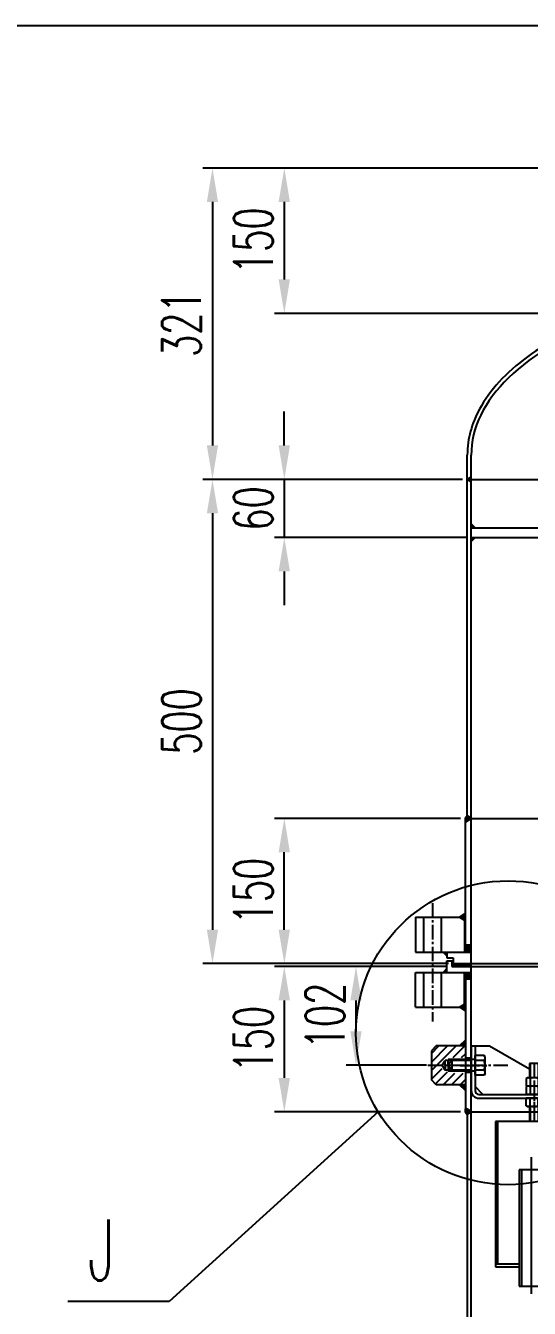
# Model space of a CAD drawing. Extents: x 0 to 10092, y 0 to 14268.
# Drawn here: x 1933 to 2452, y 12066 to 13390 of the extents above; entities that cross this region are included whole.
import ezdxf

# ---------------------------------------------------------------- set-up
doc = ezdxf.new("R2010")
doc.units = 0
doc.header["$LTSCALE"] = 20
doc.header["$PDMODE"] = 3
for name, pattern in [('C2', [17, 14, -1, 1, -1]), ('CENTER2', [1.125, 0.75, -0.125, 0.125, -0.125]), ('DASHED2', [0.375, 0.25, -0.125])]:
    doc.linetypes.add(name, pattern=pattern)
doc.layers.get('0').update_dxf_attribs({"linetype": 'CONTINUOUS'})
doc.layers.get('DEFPOINTS').update_dxf_attribs({"linetype": 'CONTINUOUS'})
doc.layers.add('CENTER', color=4, linetype='C2')
doc.layers.add('TXT', color=6, linetype='CONTINUOUS')
doc.styles.add('HZFSD', font='ROMANS', dxfattribs={"width": 0.6667, "bigfont": 'HZFSD'})
doc.dimstyles.new('ARROW$0', dxfattribs={"dimtxt": 4, "dimasz": 3, "dimexe": 1, "dimexo": 1, "dimgap": 0, "dimtad": 1, "dimdec": 1, "dimzin": 0, "dimdsep": 46, "dimtxsty": 'HZFSD', "dimcen": 0, "dimclrd": 3, "dimclre": 3, "dimclrt": 6, "dimadec": 0, "dimazin": 0, "dimtfac": 0.5, "dimtdec": 1, "dimtix": 1, "dimtmove": 2, "dimatfit": 3, "dimfxl": 0, "dimtolj": 1, "dimtzin": 0, "dimarcsym": 0})

# ---------------------------------------------------------------- blocks, each defined once
blk = doc.blocks.new('*D32')
at = {"color": 3, "lineweight": -2}
for p, q in [((2512.1, 13243.1), (2189.4, 13243.1)), ((2199.4, 13208.1), (2199.4, 13128.1)), ((2533.1, 13093.1), (2189.4, 13093.1))]:
    blk.add_line(p, q, dxfattribs=at)
at = {"color": 3}
for points in [[(2193.5, 13208.1), (2205.2, 13208.1), (2199.4, 13243.1)], [(2193.5, 13128.1), (2205.2, 13128.1), (2199.4, 13093.1)]]:
    blk.add_solid(points, dxfattribs=at)
at = {"layer": 'DEFPOINTS', "color": 0}
for p in [(2517.1, 13243.1), (2199.4, 13093.1), (2538.1, 13093.1)]:
    blk.add_point(p, dxfattribs=at)
at = {"color": 6, "insert": (2167.4, 13168.1), "char_height": 40, "attachment_point": 5, "rotation": 90, "style": 'HZFSD'}
blk.add_mtext('\\A1;150', dxfattribs=at)
blk = doc.blocks.new('*D33')
at = {"color": 3, "lineweight": -2}
for p, q in [((2512.1, 13243.1), (2115.3, 13243.1)), ((2125.3, 13208.1), (2125.3, 12956.7)), ((2383.1, 12921.7), (2115.3, 12921.7))]:
    blk.add_line(p, q, dxfattribs=at)
at = {"color": 3}
for points in [[(2119.5, 13208.1), (2131.1, 13208.1), (2125.3, 13243.1)], [(2119.5, 12956.7), (2131.1, 12956.7), (2125.3, 12921.7)]]:
    blk.add_solid(points, dxfattribs=at)
at = {"layer": 'DEFPOINTS', "color": 0}
for p in [(2517.1, 13243.1), (2125.3, 12921.7), (2388.1, 12921.7)]:
    blk.add_point(p, dxfattribs=at)
at = {"color": 6, "insert": (2093.3, 13082.4), "char_height": 40, "attachment_point": 5, "rotation": 90, "style": 'HZFSD'}
blk.add_mtext('\\A1;321', dxfattribs=at)
blk = doc.blocks.new('*D34')
at = {"color": 3, "lineweight": -2}
for p, q in [((2383.1, 12921.7), (2115.3, 12921.7)), ((2125.3, 12886.7), (2125.3, 12456.7)), ((2368.6, 12421.7), (2115.3, 12421.7))]:
    blk.add_line(p, q, dxfattribs=at)
at = {"color": 3}
for points in [[(2119.5, 12886.7), (2131.1, 12886.7), (2125.3, 12921.7)], [(2119.5, 12456.7), (2131.1, 12456.7), (2125.3, 12421.7)]]:
    blk.add_solid(points, dxfattribs=at)
at = {"layer": 'DEFPOINTS', "color": 0}
for p in [(2388.1, 12921.7), (2125.3, 12421.7), (2373.6, 12421.7)]:
    blk.add_point(p, dxfattribs=at)
at = {"color": 6, "insert": (2093.3, 12671.7), "char_height": 40, "attachment_point": 5, "rotation": 90, "style": 'HZFSD'}
blk.add_mtext('\\A1;500', dxfattribs=at)
blk = doc.blocks.new('*D35')
at = {"color": 3, "lineweight": -2}
for p, q in [((2199.4, 12956.7), (2199.4, 12991.7)), ((2383.1, 12921.7), (2189.4, 12921.7)), ((2199.4, 12921.7), (2199.4, 12861.7)), ((2387.1, 12861.7), (2189.4, 12861.7)), ((2199.4, 12826.7), (2199.4, 12791.7))]:
    blk.add_line(p, q, dxfattribs=at)
at = {"color": 3}
for points in [[(2193.5, 12956.7), (2205.2, 12956.7), (2199.4, 12921.7)], [(2193.5, 12826.7), (2205.2, 12826.7), (2199.4, 12861.7)]]:
    blk.add_solid(points, dxfattribs=at)
at = {"layer": 'DEFPOINTS', "color": 0}
for p in [(2388.1, 12921.7), (2199.4, 12861.7), (2392.1, 12861.7)]:
    blk.add_point(p, dxfattribs=at)
at = {"color": 6, "insert": (2167.4, 12891.7), "char_height": 40, "attachment_point": 5, "rotation": 90, "style": 'HZFSD'}
blk.add_mtext('\\A1;60', dxfattribs=at)
blk = doc.blocks.new('A$C5D1556C4')
h = blk.add_hatch()
h.set_pattern_fill('ANSI31', color=6, scale=50, style=0)
h.set_pattern_definition([(45, (-9325.817, -16283.234), (-4.4194174, 4.4194174), [])])
h.paths.add_polyline_path([(39, 258), (9, 258), (4, 253), (4, 238), (13.2, 238), (17, 244.6), (21.2, 244.6), (21.2, 246), (26.3, 246), (39, 246)])
h.paths.add_polyline_path([(39, 230), (26.3, 230), (21.2, 230), (21.2, 231.4), (17, 231.4), (13.2, 238), (4, 238), (4, 223), (9, 218), (39, 218)])
for points in [[(39, 264), (33, 258), (39, 258)], [(751, 264), (757, 258), (751, 258)], [(39, 212), (33, 218), (39, 218)], [(751, 212), (757, 218), (751, 218)]]:
    blk.add_hatch(color=0).paths.add_polyline_path(points)
h = blk.add_hatch()
h.set_pattern_fill('ANSI31', color=6, scale=50, style=0)
h.set_pattern_definition([(135, (10115.817, -16283.234), (4.4194174, 4.4194174), [])])
h.paths.add_polyline_path([(751, 258), (781, 258), (786, 253), (786, 238), (776.8, 238), (773, 244.6), (768.8, 244.6), (768.8, 246), (763.7, 246), (751, 246)])
h.paths.add_polyline_path([(751, 230), (763.7, 230), (768.8, 230), (768.8, 231.4), (773, 231.4), (776.8, 238), (786, 238), (786, 223), (781, 218), (751, 218)])
at = {"color": 0}
for p, q in [((9, 258), (4, 253)), ((4, 253), (4, 223)), ((39, 258), (9, 258)), ((39, 264), (33, 258)), ((751, 264), (757, 258)), ((751, 258), (781, 258)), ((781, 258), (786, 253)), ((786, 253), (786, 223)), ((9, 218), (4, 223)), ((39, 218), (9, 218)), ((39, 212), (33, 218)), ((751, 218), (781, 218)), ((751, 212), (757, 218)), ((781, 218), (786, 223))]:
    blk.add_line(p, q, dxfattribs=at)
for p, q in [((45, 258), (64, 258)), ((45, 258), (45, 212)), ((49, 258), (49, 212)), ((64, 258), (105, 234.5)), ((726, 258), (685, 234.5)), ((745, 258), (726, 258)), ((741, 258), (741, 212)), ((745, 258), (745, 212)), ((15.2, 238), (18.1, 242.9)), ((18.1, 238), (18.1, 242.9)), ((21.2, 238), (21.2, 244)), ((21.5, 238), (25, 244)), ((25, 244), (25, 232)), ((45, 245.5), (39, 245.5)), ((49, 228), (49, 248)), ((58.4, 248), (49, 248)), ((49, 229.6), (49, 246.4)), ((58.2, 243), (49, 243)), ((59.3, 246.4), (58.4, 248)), ((59.3, 229.6), (59.3, 246.4)), ((105, 240), (105, 225.2)), ((115, 240), (105, 240)), ((115, 240), (115, 225.2)), ((675, 240), (685, 240)), ((675, 240), (675, 225.2)), ((685, 240), (685, 225.2)), ((730.7, 246.4), (731.6, 248)), ((730.7, 229.6), (730.7, 246.4)), ((731.6, 248), (741, 248)), ((731.8, 243), (741, 243)), ((741, 228), (741, 248)), ((741, 229.6), (741, 246.4)), ((745, 245.5), (751, 245.5)), ((765, 244), (765, 232)), ((768.5, 238), (765, 244)), ((768.8, 238), (768.8, 244)), ((774.8, 238), (771.9, 242.9)), ((771.9, 238), (771.9, 242.9)), ((15.2, 238), (18.1, 233.1)), ((18.1, 238), (18.1, 233.1)), ((21.2, 238), (21.2, 232)), ((21.5, 238), (25, 232)), ((45, 230.5), (39, 230.5)), ((58.2, 233), (49, 233)), ((58.4, 228), (49, 228)), ((59.3, 229.6), (58.4, 228)), ((103, 225.2), (101.7, 224.4)), ((117, 225.2), (103, 225.2)), ((115, 228.7), (125, 223)), ((117, 225.2), (118.3, 224.4)), ((675, 228.7), (665, 223)), ((673, 225.2), (671.7, 224.4)), ((673, 225.2), (687, 225.2)), ((687, 225.2), (688.3, 224.4)), ((730.7, 229.6), (731.6, 228)), ((731.6, 228), (741, 228)), ((731.8, 233), (741, 233)), ((745, 230.5), (751, 230.5)), ((768.5, 238), (765, 232)), ((768.8, 238), (768.8, 232)), ((774.8, 238), (771.9, 233.1)), ((771.9, 238), (771.9, 233.1)), ((57, 208), (49, 216)), ((101.7, 224.4), (101.7, 216.6)), ((118.3, 216.6), (101.7, 216.6)), ((103, 216.6), (101.7, 215.8)), ((101.7, 215.8), (101.7, 208)), ((117, 216.6), (103, 216.6)), ((105.8, 224.3), (105.8, 216.6)), ((105.8, 215.7), (105.8, 208)), ((114.2, 224.3), (114.2, 216.6)), ((114.2, 215.7), (114.2, 208)), ((117, 216.6), (118.3, 215.8)), ((118.3, 224.4), (118.3, 216.6)), ((118.3, 215.8), (118.3, 208)), ((125, 223), (125, 204)), ((665, 223), (665, 204)), ((671.7, 224.4), (671.7, 216.6)), ((671.7, 216.6), (688.3, 216.6)), ((673, 216.6), (671.7, 215.8)), ((671.7, 215.8), (671.7, 208)), ((673, 216.6), (687, 216.6)), ((675.8, 224.3), (675.8, 216.6)), ((675.8, 215.7), (675.8, 208)), ((684.2, 224.3), (684.2, 216.6)), ((684.2, 215.7), (684.2, 208)), ((687, 216.6), (688.3, 215.8)), ((688.3, 224.4), (688.3, 216.6)), ((688.3, 215.8), (688.3, 208)), ((733, 208), (741, 216)), ((53, 208), (125, 208)), ((53, 204), (125, 204)), ((118.3, 208), (101.7, 208)), ((118.3, 204), (101.7, 204)), ((101.7, 196.2), (101.7, 204)), ((105.8, 196.3), (105.8, 204)), ((114.2, 196.3), (114.2, 204)), ((118.3, 196.2), (118.3, 204)), ((737, 208), (665, 208)), ((737, 204), (665, 204)), ((671.7, 208), (688.3, 208)), ((671.7, 196.2), (671.7, 204)), ((671.7, 204), (688.3, 204)), ((675.8, 196.3), (675.8, 204)), ((684.2, 196.3), (684.2, 204)), ((688.3, 196.2), (688.3, 204)), ((103, 195.4), (101.7, 196.2)), ((117, 195.4), (103, 195.4)), ((105, 195.4), (105, 180)), ((115, 195.4), (115, 180)), ((117, 195.4), (118.3, 196.2)), ((673, 195.4), (671.7, 196.2)), ((673, 195.4), (687, 195.4)), ((675, 195.4), (675, 180)), ((685, 195.4), (685, 180)), ((687, 195.4), (688.3, 196.2)), ((70, 180), (70, 30)), ((366.5, 180), (70, 180)), ((72, 180), (72, 33)), ((720, 180), (423.5, 180)), ((718, 180), (718, 30)), ((720, 180), (720, 30)), ((94.5, 130), (94.5, 10)), ((119.5, 130), (94.5, 130)), ((97, 130), (97, 10)), ((117, 130), (117, 10)), ((119.5, 130), (119.5, 10)), ((158.5, 130), (158.5, 10)), ((183.5, 130), (158.5, 130)), ((161, 130), (161, 10)), ((181, 130), (181, 10)), ((183.5, 130), (183.5, 10)), ((222.5, 130), (222.5, 10)), ((247.5, 130), (222.5, 130)), ((225, 130), (225, 10)), ((245, 130), (245, 10)), ((247.5, 130), (247.5, 10)), ((286.5, 130), (286.5, 10)), ((311.5, 130), (286.5, 130)), ((289, 130), (289, 10)), ((309, 130), (309, 10)), ((311.5, 130), (311.5, 10)), ((478.5, 130), (478.5, 10)), ((478.5, 130), (503.5, 130)), ((481, 130), (481, 10)), ((501, 130), (501, 10)), ((503.5, 130), (503.5, 10)), ((542.5, 130), (542.5, 10)), ((542.5, 130), (567.5, 130)), ((545, 130), (545, 10)), ((565, 130), (565, 10)), ((567.5, 130), (567.5, 10)), ((606.5, 130), (606.5, 10)), ((606.5, 130), (631.5, 130)), ((609, 130), (609, 10)), ((629, 130), (629, 10)), ((631.5, 130), (631.5, 10)), ((670.5, 130), (670.5, 10)), ((670.5, 130), (695.5, 130)), ((673, 130), (673, 10)), ((693, 130), (693, 10)), ((695.5, 130), (695.5, 10)), ((70, 33), (94.5, 33)), ((70, 30), (94.5, 30)), ((119.5, 33), (158.5, 33)), ((119.5, 30), (158.5, 30)), ((183.5, 33), (222.5, 33)), ((183.5, 30), (222.5, 30)), ((198, 0), (198, 30)), ((210, 0), (210, 30)), ((247.5, 33), (286.5, 33)), ((247.5, 30), (286.5, 30)), ((311.5, 33), (478.5, 33)), ((311.5, 30), (478.5, 30)), ((542.5, 33), (503.5, 33)), ((542.5, 30), (503.5, 30)), ((606.5, 33), (567.5, 33)), ((606.5, 30), (567.5, 30)), ((580, 0), (580, 30)), ((592, 0), (592, 30)), ((670.5, 33), (631.5, 33)), ((670.5, 30), (631.5, 30)), ((720, 33), (695.5, 33)), ((720, 30), (695.5, 30)), ((94.5, 10), (119.5, 10)), ((158.5, 10), (183.5, 10)), ((222.5, 10), (247.5, 10)), ((286.5, 10), (311.5, 10)), ((503.5, 10), (478.5, 10)), ((567.5, 10), (542.5, 10)), ((631.5, 10), (606.5, 10)), ((695.5, 10), (670.5, 10)), ((198, 0), (210, 0)), ((592, 0), (580, 0))]:
    blk.add_line(p, q)
at = {"color": 7, "linetype": 'Continuous'}
for p, q in [((24.4, 242.9), (18.1, 242.9)), ((45, 244), (25, 244)), ((745, 244), (765, 244)), ((765.6, 242.9), (771.9, 242.9)), ((24.4, 233.1), (18.1, 233.1)), ((45, 232), (25, 232)), ((745, 232), (765, 232)), ((765.6, 233.1), (771.9, 233.1))]:
    blk.add_line(p, q, dxfattribs=at)
at = {"color": 6, "linetype": 'Continuous'}
for p, q in [((25, 244), (21.2, 244)), ((45, 242.9), (25, 242.9)), ((106, 240), (106, 225.2)), ((114, 240), (114, 225.2)), ((676, 240), (676, 225.2)), ((684, 240), (684, 225.2)), ((745, 242.9), (765, 242.9)), ((765, 244), (768.8, 244)), ((25, 232), (21.2, 232)), ((45, 233.1), (25, 233.1)), ((745, 233.1), (765, 233.1)), ((765, 232), (768.8, 232)), ((106, 195.4), (106, 180)), ((114, 195.4), (114, 180)), ((676, 195.4), (676, 180)), ((684, 195.4), (684, 180))]:
    blk.add_line(p, q, dxfattribs=at)
at = {"color": 1, "linetype": 'DASHED2'}
for p, q in [((49, 244), (45, 244)), ((49, 244), (45, 244)), ((741, 244), (745, 244)), ((741, 244), (745, 244)), ((49, 232), (45, 232)), ((49, 232), (45, 232)), ((741, 232), (745, 232)), ((741, 232), (745, 232))]:
    blk.add_line(p, q, dxfattribs=at)
at = {"color": 6, "linetype": 'CENTER2'}
for p, q in [((110, 240), (110, 180)), ((680, 240), (680, 180)), ((82.9, 238), (0, 238)), ((33.5, 238), (61, 238)), ((707.1, 238), (790, 238)), ((756.5, 238), (729, 238)), ((110, 220.9), (110, 186.1)), ((680, 220.9), (680, 186.1))]:
    blk.add_line(p, q, dxfattribs=at)
for centre, radius, start, end in [((55.9, 245.5), 3.44, 313.3287, 46.6713), ((47.2, 238), 12.1, 335.6713, 24.3287), ((734.1, 245.5), 3.44, 133.3287, 226.6713), ((742.8, 238), 12.1, 155.6713, 204.3287), ((55.9, 230.5), 3.44, 313.3287, 46.6713), ((103.7, 222.3), 2.86, 43.3287, 136.6713), ((110, 215.1), 10.1, 65.6713, 114.3287), ((116.3, 222.3), 2.86, 43.3287, 136.6713), ((673.7, 222.3), 2.86, 43.3287, 136.6713), ((680, 215.1), 10.1, 65.6713, 114.3287), ((686.3, 222.3), 2.86, 43.3287, 136.6713), ((734.1, 230.5), 3.44, 133.3287, 226.6713), ((53, 212), 8, 180, 270), ((53, 212), 4, 180, 270), ((103.7, 213.7), 2.86, 43.3287, 136.6713), ((110, 206.5), 10.1, 65.6713, 114.3287), ((116.3, 213.7), 2.86, 43.3287, 136.6713), ((673.7, 213.7), 2.86, 43.3287, 136.6713), ((680, 206.5), 10.1, 65.6713, 114.3287), ((686.3, 213.7), 2.86, 43.3287, 136.6713), ((737, 212), 8, 270, 0), ((737, 212), 4, 270, 0), ((103.7, 198.3), 2.86, 223.3287, 316.6713), ((110, 205.5), 10.1, 245.6713, 294.3287), ((116.3, 198.3), 2.86, 223.3287, 316.6713), ((673.7, 198.3), 2.86, 223.3287, 316.6713), ((680, 205.5), 10.1, 245.6713, 294.3287), ((686.3, 198.3), 2.86, 223.3287, 316.6713)]:
    blk.add_arc(centre, radius, start, end)
at = {"layer": 'CENTER'}
for p, q in [((395, 180), (391.5, 180)), ((395, 180), (395, 184)), ((107, 143.2), (107, 2.1)), ((171, 143.2), (171, 2.1)), ((235, 143.2), (235, 2.1)), ((299, 143.2), (299, 2.1)), ((491, 143.2), (491, 2.1)), ((555, 143.2), (555, 2.1)), ((619, 143.2), (619, 2.1)), ((683, 143.2), (683, 2.1))]:
    blk.add_line(p, q, dxfattribs=at)
blk = doc.blocks.new('*D42')
at = {"color": 3, "lineweight": -2}
for p, q in [((2381.1, 12571.7), (2189.4, 12571.7)), ((2199.4, 12456.7), (2199.4, 12536.7)), ((2368.6, 12421.7), (2189.4, 12421.7))]:
    blk.add_line(p, q, dxfattribs=at)
at = {"color": 3}
for points in [[(2193.5, 12536.7), (2205.2, 12536.7), (2199.4, 12571.7)], [(2193.5, 12456.7), (2205.2, 12456.7), (2199.4, 12421.7)]]:
    blk.add_solid(points, dxfattribs=at)
at = {"layer": 'DEFPOINTS', "color": 0}
for p in [(2199.4, 12571.7), (2386.1, 12571.7), (2373.6, 12421.7)]:
    blk.add_point(p, dxfattribs=at)
at = {"color": 6, "insert": (2167.4, 12496.7), "char_height": 40, "attachment_point": 5, "rotation": 90, "style": 'HZFSD'}
blk.add_mtext('\\A1;150', dxfattribs=at)
blk = doc.blocks.new('*D43')
at = {"color": 3, "lineweight": -2}
for p, q in [((2367.1, 12418.7), (2263.3, 12418.7)), ((2273.3, 12383.7), (2273.3, 12351.7)), ((2346.1, 12316.7), (2263.3, 12316.7))]:
    blk.add_line(p, q, dxfattribs=at)
at = {"color": 3}
for points in [[(2267.5, 12383.7), (2279.1, 12383.7), (2273.3, 12418.7)], [(2267.5, 12351.7), (2279.1, 12351.7), (2273.3, 12316.7)]]:
    blk.add_solid(points, dxfattribs=at)
at = {"layer": 'DEFPOINTS', "color": 0}
for p in [(2372.1, 12418.7), (2273.3, 12316.7), (2351.1, 12316.7)]:
    blk.add_point(p, dxfattribs=at)
at = {"color": 6, "insert": (2241.3, 12367.7), "char_height": 40, "attachment_point": 5, "rotation": 90, "style": 'HZFSD'}
blk.add_mtext('\\A1;102', dxfattribs=at)
blk = doc.blocks.new('*D44')
at = {"color": 3, "lineweight": -2}
for p, q in [((2367.1, 12418.7), (2189.4, 12418.7)), ((2199.4, 12383.7), (2199.4, 12303.7)), ((2381.1, 12268.7), (2189.4, 12268.7))]:
    blk.add_line(p, q, dxfattribs=at)
at = {"color": 3}
for points in [[(2193.5, 12383.7), (2205.2, 12383.7), (2199.4, 12418.7)], [(2193.5, 12303.7), (2205.2, 12303.7), (2199.4, 12268.7)]]:
    blk.add_solid(points, dxfattribs=at)
at = {"layer": 'DEFPOINTS', "color": 0}
for p in [(2372.1, 12418.7), (2199.4, 12268.7), (2386.1, 12268.7)]:
    blk.add_point(p, dxfattribs=at)
at = {"color": 6, "insert": (2167.4, 12343.7), "char_height": 40, "attachment_point": 5, "rotation": 90, "style": 'HZFSD'}
blk.add_mtext('\\A1;150', dxfattribs=at)
blk = doc.blocks.new('*D122')
at = {"color": 3, "lineweight": -2}
for p, q in [((2533.1, 13390.1), (1073, 13390.1)), ((1083, 13355.1), (1083, 1844.8)), ((1727.1, 1809.8), (1073, 1809.8))]:
    blk.add_line(p, q, dxfattribs=at)
at = {"color": 3}
for points in [[(1077.1, 13355.1), (1088.8, 13355.1), (1083, 13390.1)], [(1077.1, 1844.8), (1088.8, 1844.8), (1083, 1809.8)]]:
    blk.add_solid(points, dxfattribs=at)
at = {"layer": 'DEFPOINTS', "color": 0}
for p in [(2538.1, 13390.1), (1083, 1809.8), (1732.1, 1809.8)]:
    blk.add_point(p, dxfattribs=at)
at = {"color": 6, "insert": (1051, 7600), "char_height": 40, "attachment_point": 5, "rotation": 90, "style": 'HZFSD'}
blk.add_mtext('\\A1;11580', dxfattribs=at)

msp = doc.modelspace()

# ---------------------------------------------------------------- hatches: boundary and pattern name
h = msp.add_hatch(color=6)
h.paths.add_polyline_path([(2392.1, 12924.42), (2389.1, 12922.69), (2388.1, 12922.69), (2388.1, 12921.69), (2392.1, 12921.69)])
h.paths.add_polyline_path([(2392.1, 12921.69), (2388.1, 12921.69), (2388.1, 12920.69), (2389.1, 12920.69), (2392.1, 12918.96)])
for color, points in [(256, [(2392.1, 12875.69), (2396.1, 12871.69), (2392.1, 12871.69)]), (256, [(2392.1, 12861.69), (2396.1, 12861.69), (2392.1, 12857.69)]), (6, [(2392.1, 12440.69), (2385.1, 12440.69), (2385.1, 12433.69), (2392.1, 12433.69)]), (256, [(2363.1, 12433.69), (2367.1, 12433.69), (2367.1, 12429.69)]), (256, [(2367.1, 12416.69), (2367.1, 12412.69), (2363.1, 12412.69)]), (6, [(2392.1, 12412.69), (2385.1, 12412.69), (2385.1, 12405.69), (2392.1, 12405.69)])]:
    msp.add_hatch(color=color).paths.add_polyline_path(points)
h = msp.add_hatch(color=6)
h.paths.add_polyline_path([(2392.1, 12572.69), (2391.1, 12572.69), (2388.1, 12574.42), (2388.1, 12571.69), (2392.1, 12571.69)])
h.paths.add_polyline_path([(2388.1, 12574.42, 0.147785), (2386.1, 12571.69), (2388.1, 12571.69)])
h.paths.add_polyline_path([(2386.1, 12571.69, 0.1708685), (2386.1, 12567.8)])
h.paths.add_polyline_path([(2391.1, 12570.69), (2392.1, 12570.69), (2392.1, 12571.69), (2386.1, 12571.69), (2386.1, 12567.8)])
h = msp.add_hatch(color=256)
h.paths.add_polyline_path([(2386.1, 12473.69), (2386.1, 12469.69), (2379.91, 12469.69)])
h.paths.add_polyline_path([(2379.91, 12469.69), (2385.1, 12469.69), (2385.1, 12466.69)])
h.paths.add_polyline_path([(2385.1, 12469.69), (2386.1, 12469.69), (2386.1, 12466.69), (2385.1, 12466.69)])
h = msp.add_hatch()
h.set_pattern_fill('ANSI37', color=6, scale=0.4, style=0)
h.set_pattern_definition([(135, (13846.8309, 1579.9313), (0.89802561, 0.89802561), []), (45, (13846.8309, 1579.9313), (0.89802561, -0.89802561), [])])
h.paths.add_polyline_path([(2372.1, 12421.69), (2392.1, 12421.69), (2392.1, 12418.69), (2372.1, 12418.69)])
h = msp.add_hatch(color=256)
h.paths.add_polyline_path([(2386.1, 12372.69), (2386.1, 12376.69), (2379.91, 12376.69)])
h.paths.add_polyline_path([(2379.91, 12376.69), (2385.1, 12376.69), (2385.1, 12379.69)])
h.paths.add_polyline_path([(2385.1, 12376.69), (2386.1, 12376.69), (2386.1, 12379.69), (2385.1, 12379.69)])
h = msp.add_hatch(color=6)
h.paths.add_polyline_path([(2392.1, 12267.69), (2391.1, 12267.69), (2388.1, 12265.96), (2388.1, 12268.69), (2392.1, 12268.69)])
h.paths.add_polyline_path([(2388.1, 12265.96, -0.147785), (2386.1, 12268.69), (2388.1, 12268.69)])
h.paths.add_polyline_path([(2386.1, 12268.69, -0.1708685), (2386.1, 12272.58)])
h.paths.add_polyline_path([(2391.1, 12269.69), (2392.1, 12269.69), (2392.1, 12268.69), (2386.1, 12268.69), (2386.1, 12272.58)])

# ---------------------------------------------------------------- linework, layer by layer
for p, q in [((2388.1, 12571.69), (2388.1, 12946.69)), ((2392.1, 8871.19), (2392.1, 12946.69)), ((2388.1, 12921.69), (2492.1, 12921.69)), ((2392.1, 12875.69), (2396.1, 12871.69)), ((2392.1, 12871.69), (2492.1, 12871.69)), ((2392.1, 12857.69), (2396.1, 12861.69)), ((2392.1, 12861.69), (2477.1, 12861.69)), ((2386.1, 12440.69), (2386.1, 12571.69)), ((2386.1, 12571.69), (2716.05, 12571.69)), ((2391.1, 12570.69), (2386.1, 12567.8)), ((2391.1, 12572.69), (2388.1, 12574.42)), ((2391.1, 12572.69), (2392.1, 12572.69)), ((2391.1, 12570.69), (2392.1, 12570.69)), ((2334.6, 12469.69), (2386.1, 12469.69)), ((2334.6, 12469.69), (2334.6, 12433.69)), ((2343.1, 12469.69), (2343.1, 12433.69)), ((2361.1, 12469.69), (2361.1, 12433.69)), ((2379.91, 12469.69), (2386.1, 12473.69)), ((2379.91, 12469.69), (2385.1, 12466.69)), ((2385.1, 12469.69), (2385.1, 12433.69)), ((2385.1, 12466.69), (2386.1, 12466.69)), ((2392.1, 12440.69), (2385.1, 12440.69)), ((2334.6, 12433.69), (2392.1, 12433.69)), ((2363.1, 12433.69), (2367.1, 12429.69)), ((2367.1, 12433.69), (2367.1, 12427.69)), ((2367.1, 12427.69), (2373.6, 12427.69)), ((2367.1, 12424.69), (2373.6, 12424.69)), ((2367.1, 12412.69), (2367.1, 12424.69)), ((2372.1, 12424.69), (2372.1, 12418.69)), ((2373.6, 12427.69), (2373.6, 12421.69)), ((2334.6, 12412.69), (2392.1, 12412.69)), ((2334.6, 12376.69), (2334.6, 12412.69)), ((2343.1, 12412.69), (2343.1, 12376.69)), ((2361.1, 12412.69), (2361.1, 12376.69)), ((2367.1, 12416.69), (2363.1, 12412.69)), ((2372.1, 12418.69), (2713.6, 12418.69)), ((2373.6, 12421.69), (2713.6, 12421.69)), ((2385.1, 12376.69), (2385.1, 12412.69)), ((2392.1, 12405.69), (2385.1, 12405.69)), ((2386.1, 12405.69), (2386.1, 12268.69)), ((2334.6, 12376.69), (2386.1, 12376.69)), ((2379.91, 12376.69), (2385.1, 12379.69)), ((2379.91, 12376.69), (2386.1, 12372.69)), ((2385.1, 12379.69), (2386.1, 12379.69)), ((2391.1, 12269.69), (2386.1, 12272.58)), ((2386.1, 12268.69), (2713.6, 12268.69)), ((2388.1, 12268.69), (2388.1, 8877.69)), ((2391.1, 12267.69), (2388.1, 12265.96)), ((2391.1, 12269.69), (2392.1, 12269.69)), ((2391.1, 12267.69), (2392.1, 12267.69))]:
    msp.add_line(p, q)
at = {"color": 6}
for p, q in [((2388.1, 12921.69), (2388.1, 12922.69)), ((2388.1, 12922.69), (2389.1, 12922.69)), ((2388.1, 12921.69), (2388.1, 12920.69)), ((2388.1, 12920.69), (2389.1, 12920.69)), ((2389.1, 12922.69), (2392.1, 12924.42)), ((2389.1, 12920.69), (2392.1, 12918.96)), ((2296.15, 12268.69), (2080.65, 12072.9)), ((2080.65, 12072.9), (1976.15, 12072.9))]:
    msp.add_line(p, q, dxfattribs=at)
at = {"color": 6, "linetype": 'CENTER2'}
msp.add_line((2352.1, 12484.2), (2352.1, 12362.05), dxfattribs=at)
at = {"color": 6}
msp.add_circle((2430.16, 12350.3), 156.89, dxfattribs=at)
for centre, start, end in [((2391.62, 12569.75), 126.98076, 199.39281), ((2391.62, 12270.63), 160.60719, 233.01924)]:
    msp.add_arc(centre, 5.85, start, end)
msp.add_ellipse((2742.1, 12946.69), major_axis=(350, 0), ratio=0.5, start_param=2.1930368, end_param=3.1415927)
msp.add_open_spline([(2538.1, 13093.14), (2529.9, 13090.23), (2521.94, 13087.14), (2499.26, 13077.52), (2485.3, 13070.53), (2459.85, 13055.46), (2448.36, 13047.37), (2428.16, 13030.29), (2419.45, 13021.3), (2405.09, 13002.62), (2399.43, 12992.94), (2392.28, 12975.35), (2390.15, 12967.54), (2388.41, 12955.36), (2388.1, 12951.02), (2388.1, 12946.69)], degree=3, knots=[5.32993088, 5.32993088, 5.32993088, 5.32993088, 5.41541074, 5.41541074, 5.58225827, 5.58225827, 5.7491058, 5.7491058, 5.91595332, 5.91595332, 6.08280085, 6.08280085, 6.21214834, 6.21214834, 6.28318531, 6.28318531, 6.28318531, 6.28318531])

# ---------------------------------------------------------------- block references
msp.add_blockref('A$C5D1556C4', (2347.1, 12078.69))

# ---------------------------------------------------------------- texts
at = {"layer": 'TXT', "style": 'HZFSD', "width": 0.6667}
msp.add_text('J', height=63, dxfattribs=at).set_placement((1996.52, 12094.43))

# ---------------------------------------------------------------- dimensions: what is measured, and where the dimension line sits
at = {"color": 6}
for base, p1, p2, override, picture, middle in [((1082.96, 1809.81), (2538.1, 13390.12), (1732.1, 1809.81), {"dimscale": 10, "dimasz": 3.5, "dimexo": 0.5, "dimgap": 1.2, "dimdec": 0, "dimzin": 1, "dimtfac": 0.5143, "dimtdec": 0}, '*D122', (1050.96, 7599.97)), ((2199.37, 12571.69), (2373.6, 12421.69), (2386.1, 12571.69), {"dimscale": 10, "dimasz": 3.5, "dimexo": 0.5, "dimgap": 1.2, "dimdec": 0, "dimtfac": 0.5143, "dimtdec": 0}, '*D42', (2167.37, 12496.69)), ((2199.37, 12268.69), (2372.1, 12418.69), (2386.1, 12268.69), {"dimscale": 10, "dimasz": 3.5, "dimexo": 0.5, "dimgap": 1.2, "dimdec": 0, "dimtfac": 0.5143, "dimtdec": 0}, '*D44', (2167.37, 12343.69)), ((2273.29, 12316.69), (2372.1, 12418.69), (2351.13, 12316.69), {"dimscale": 10, "dimasz": 3.5, "dimexo": 0.5, "dimgap": 1.2, "dimdec": 0, "dimtfac": 0.5143, "dimtdec": 0}, '*D43', (2241.29, 12367.69))]:
    dim = msp.add_linear_dim(base=base, p1=p1, p2=p2, angle=90, dimstyle='ARROW$0', override=override, dxfattribs=at)
    dim.commit()
    dim.dimension.update_dxf_attribs({"geometry": picture, "text_midpoint": middle})
for base, p1, p2, picture, middle in [((2125.3, 12921.69), (2517.1, 13243.12), (2388.1, 12921.69), '*D33', (2093.3, 13082.41)), ((2199.37, 13093.14), (2517.1, 13243.12), (2538.1, 13093.14), '*D32', (2167.37, 13168.13)), ((2199.37, 12861.69), (2388.1, 12921.69), (2392.1, 12861.69), '*D35', (2167.37, 12891.69)), ((2125.3, 12421.69), (2388.1, 12921.69), (2373.6, 12421.69), '*D34', (2093.3, 12671.69))]:
    dim = msp.add_linear_dim(base=base, p1=p1, p2=p2, angle=90, dimstyle='ARROW$0', override={"dimscale": 10, "dimasz": 3.5, "dimexo": 0.5, "dimgap": 1.2, "dimdec": 0, "dimtfac": 0.5143, "dimtdec": 0})
    dim.commit()
    dim.dimension.update_dxf_attribs({"geometry": picture, "text_midpoint": middle})

doc.saveas('drawing.dxf')
